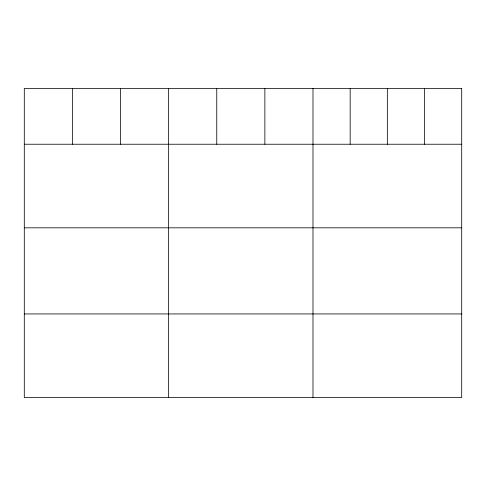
<?xml version="1.0" encoding="UTF-8"?>
<svg xmlns="http://www.w3.org/2000/svg" width="486" height="486" viewBox="0 0 486 486"><rect width="100%" height="100%" fill="white"/><g stroke="black" fill="none" stroke-linecap="round" stroke-linejoin="round"><path stroke-width="0.73" d="M24.3 144.233L461.7 144.233M24.3 227.825L461.7 227.825M24.3 313.944L461.7 313.944M424.521 88.464L424.521 144.233M387.342 88.464L387.342 144.233M350.163 88.464L350.163 144.233M312.984 88.464L312.984 397.536M264.87 88.464L264.87 144.233M216.756 88.464L216.756 144.233M168.642 88.464L168.642 397.536M120.528 88.464L120.528 144.233M72.414 88.464L72.414 144.233M461.7 88.464L24.3 88.464L24.3 397.536L461.7 397.536L461.7 88.464"/></g></svg>
